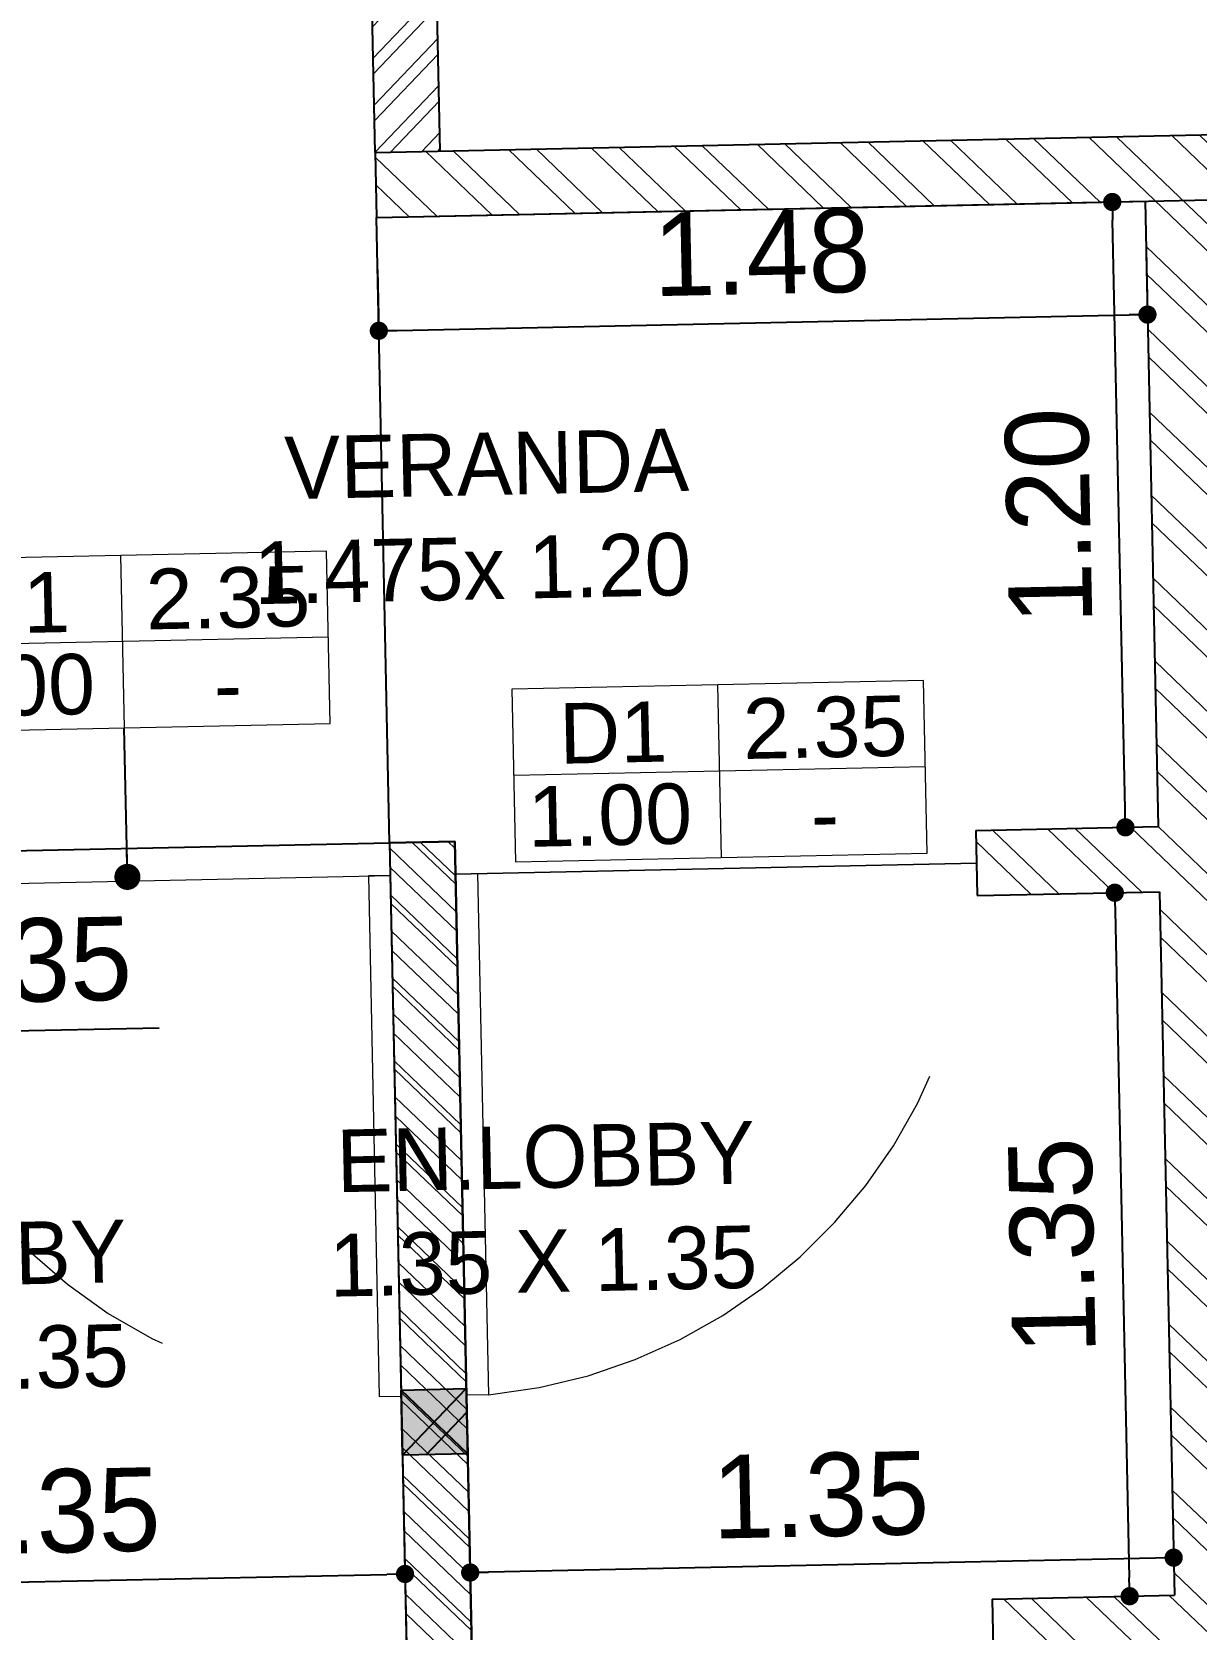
# Model space of a CAD drawing. Header units: metres. Extents: x 494 to 1845, y -666 to 1061.
# Drawn here: x 1413.4564 to 1413.6604, y 208.3863 to 208.6661 of the extents above; entities that cross this region are included whole.
import ezdxf

# ---------------------------------------------------------------- set-up
doc = ezdxf.new("R2010")
doc.units = ezdxf.units.M
doc.header["$MEASUREMENT"] = 0
for name, pattern in [('1', [0]), ('ACAD_ISO02W100', [15, 12, -3]), ('DASHED2', [0.375, 0.25, -0.125])]:
    doc.linetypes.add(name, pattern=pattern)
doc.layers.get('Defpoints').update_dxf_attribs({"color": 12})
for name, color, linetype in [('A-AREA', 1, 'Continuous'), ('COLUMN', 1, 'Continuous'), ('VDA-TEXT', 250, '1')]:
    doc.layers.add(name, color=color, linetype=linetype)
for name, color, linetype, lineweight in [('A-Wall Hatch', 8, 'Continuous', 9), ('DIMENSION', 8, 'Continuous', 5), ('VDA-DOOR', 23, 'Continuous', 5), ('VDA-DW TAGS', 4, 'Continuous', 9), ('VDA-HATCH', 8, 'Continuous', 9), ('VDA-WALL', 250, 'Continuous', 25)]:
    doc.layers.add(name, color=color, linetype=linetype, lineweight=lineweight)
doc.styles.add('arial', font='arial.ttf', dxfattribs={"height": 0.3})
doc.styles.add('RS', font='GOTHIC.TTF')
doc.dimstyles.new('SMALL-1', dxfattribs={"dimtxt": 0.16, "dimasz": 0.035, "dimexe": 0, "dimexo": 0.1, "dimgap": 0.05, "dimtad": 1, "dimzin": 0, "dimdsep": 46, "dimtxsty": 'RS', "dimblk": 'DOT', "dimcen": 2.5, "dimclrd": 256, "dimclre": 256, "dimclrt": 5, "dimadec": 0, "dimazin": 0, "dimtfac": 1, "dimtdec": 3, "dimtofl": 0, "dimtmove": 0, "dimatfit": 3, "dimfxl": 0, "dimtolj": 1, "dimtzin": 0, "dimarcsym": 0})
pattern_1 = [(45, (1152.758408798573, 282.9493043231583), (-0.1104854345604985, 0.1104854345604985), [])]

# ---------------------------------------------------------------- blocks, each defined once
blk = doc.blocks.new('6555kkm')
at = {"lineweight": 30}
h = blk.add_hatch(color=5, dxfattribs=at)
h.dxf.hatch_style = 1
h.paths.add_polyline_path([(1152.883408798573, 282.9493043231583), (1152.758408798573, 282.9493043231583), (1152.758408798573, 283.0743043231584), (1152.883408798573, 283.0743043231584)])
h = blk.add_hatch()
h.set_pattern_fill('ANSI31', color=5, scale=1.250000000001137)
h.set_pattern_definition(pattern_1)
h.paths.add_polyline_path([(1152.758408798573, 283.0743043231584), (1152.883408798573, 283.0743043231584), (1152.883408798573, 282.9493043231583), (1152.758408798573, 282.9493043231583)])
h = blk.add_hatch()
h.set_pattern_fill('ANSI31', color=5, scale=1.250000000001137)
h.set_pattern_definition(pattern_1)
h.paths.add_polyline_path([(1152.758408798573, 283.0743043231584), (1152.883408798573, 283.0743043231584), (1152.883408798573, 282.9493043231583), (1152.758408798573, 282.9493043231583)])
at = {"layer": 'COLUMN', "color": 5, "lineweight": 25}
for p, q in [((1152.758408798573, 282.9493043231583), (1152.883408798573, 283.0743043231584)), ((1152.883408798573, 282.9493043231583), (1152.758408798573, 283.0743043231584))]:
    blk.add_line(p, q, dxfattribs=at)
blk.add_lwpolyline([(1152.758408798573, 283.0743043231584), (1152.883408798573, 283.0743043231584), (1152.883408798573, 282.9493043231583), (1152.758408798573, 282.9493043231583)], close=True, dxfattribs=at)
blk = doc.blocks.new('zw$417C')
at = {"layer": 'COLUMN', "color": 8, "lineweight": 30}
blk.add_blockref('6555kkm', (-1102.821029583515, -275.5117372282392, 1.122092884524188e-05), dxfattribs=at)
blk = doc.blocks.new('1M D')
at = {"layer": 'VDA-DOOR'}
for p, q in [((1531.923900657642, 323.9831530253452, -0.0001361976948175383), (1531.885928815248, 323.9831530253452, -0.0001361976948175383)), ((1531.885928815248, 323.9831530253452, -0.0001361976948175383), (1531.885928815248, 323.0838199157317, -0.0001361976948175383)), ((1531.923900657642, 323.0838199157317, -0.0001361976948175383), (1531.923900657642, 323.9831530253452, -0.0001361976948175383)), ((1531.885928815248, 323.0838199157317, -0.0001361976948175383), (1531.923900657642, 323.0838199157317, -0.0001361976948175383))]:
    blk.add_line(p, q, dxfattribs=at)
at = {"layer": 'VDA-DOOR', "linetype": 'ACAD_ISO02W100', "ltscale": 0.01}
blk.add_arc((1531.885928815248, 323.0831527781722, -0.0001361976948175383), 0.9000002472622035, 0.04247130742758704, 90, dxfattribs=at)
blk = doc.blocks.new('_Dot')
at = {"color": 0, "linetype": 'ByBlock', "lineweight": -2}
blk.add_line((-0.5, 0), (-1, 0), dxfattribs=at)
at = {"color": 0, "linetype": 'ByBlock', "const_width": 0.5}
blk.add_lwpolyline([(-0.25, 0, 1), (0.25, 0, 1)], format="xyb", close=True, dxfattribs=at)
blk = doc.blocks.new('*D432')
at = {"layer": 'Defpoints', "color": 0, "transparency": 16777216}
for p in [(8.240036736101274, -1.808833693435588), (6.890036736101365, -1.880828684596736), (8.240036736101274, -1.880828684596736)]:
    blk.add_point(p, dxfattribs=at)
at = {"layer": 'DIMENSION', "lineweight": -2, "transparency": 16777216}
for p, q in [((6.890036736101365, -1.808833693435588), (6.890036736101365, -1.808833693435588)), ((6.925036736101365, -1.808833693435588), (8.205036736101274, -1.808833693435588)), ((8.240036736101274, -1.808833693435588), (8.240036736101274, -1.808833693435588))]:
    blk.add_line(p, q, dxfattribs=at)
at = {"layer": 'DIMENSION', "lineweight": -2, "transparency": 16777216, "xscale": 0.035, "yscale": 0.035, "zscale": 0.035, "rotation": 180}
blk.add_blockref('_Dot', (6.890036736101365, -1.808833693435588), dxfattribs=at)
at = {"layer": 'DIMENSION', "lineweight": -2, "transparency": 16777216, "xscale": 0.035, "yscale": 0.035, "zscale": 0.035}
blk.add_blockref('_Dot', (8.240036736101274, -1.808833693435588), dxfattribs=at)
at = {"layer": 'DIMENSION', "color": 5, "transparency": 16777216, "insert": (7.56503673610132, -1.674809220288069), "char_height": 0.16, "attachment_point": 5, "style": 'RS'}
blk.add_mtext('\\A1;1.35', dxfattribs=at)
blk = doc.blocks.new('*D433')
at = {"layer": 'Defpoints', "color": 0, "transparency": 16777216}
for p in [(3.415036736101229, -1.580828684596781), (8.240036736101274, -1.580828684596781), (8.240036736101274, -2.498410855820623)]:
    blk.add_point(p, dxfattribs=at)
at = {"layer": 'DIMENSION', "lineweight": -2, "transparency": 16777216}
for p, q in [((3.415036736101229, -2.198410855820623), (3.415036736101229, -2.498410855820623)), ((8.240036736101274, -2.198410855820623), (8.240036736101274, -2.498410855820623)), ((3.450036736101229, -2.498410855820623), (8.205036736101274, -2.498410855820623))]:
    blk.add_line(p, q, dxfattribs=at)
at = {"layer": 'DIMENSION', "lineweight": -2, "transparency": 16777216, "xscale": 0.035, "yscale": 0.035, "zscale": 0.035, "rotation": 180}
blk.add_blockref('_Dot', (3.415036736101229, -2.498410855820623), dxfattribs=at)
at = {"layer": 'DIMENSION', "lineweight": -2, "transparency": 16777216, "xscale": 0.035, "yscale": 0.035, "zscale": 0.035}
blk.add_blockref('_Dot', (8.240036736101274, -2.498410855820623), dxfattribs=at)
at = {"layer": 'DIMENSION', "color": 5, "transparency": 16777216, "insert": (5.827536736101138, -2.364386382673104), "char_height": 0.16, "attachment_point": 5, "style": 'RS'}
blk.add_mtext('\\A1;4.83', dxfattribs=at)
blk = doc.blocks.new('*D442')
at = {"layer": 'Defpoints', "color": 0, "transparency": 16777216}
for p in [(6.890036736101365, -0.5308286845967132), (7.240036736101274, -0.5308286845967132), (7.240036736101274, -0.7511834236742061)]:
    blk.add_point(p, dxfattribs=at)
at = {"layer": 'DIMENSION', "lineweight": -2, "transparency": 16777216}
for p, q in [((6.890036736101365, -0.6308286845967132), (6.890036736101365, -0.7511834236742061)), ((7.240036736101274, -0.6308286845967132), (7.240036736101274, -0.7511834236742061)), ((6.925036736101365, -0.7511834236742061), (7.205036736101274, -0.7511834236742061)), ((7.240036736101274, -0.7511834236742061), (7.790210087562864, -0.7511834236742061))]:
    blk.add_line(p, q, dxfattribs=at)
at = {"layer": 'DIMENSION', "lineweight": -2, "transparency": 16777216, "xscale": 0.035, "yscale": 0.035, "zscale": 0.035, "rotation": 180}
blk.add_blockref('_Dot', (6.890036736101365, -0.7511834236742061), dxfattribs=at)
at = {"layer": 'DIMENSION', "lineweight": -2, "transparency": 16777216, "xscale": 0.035, "yscale": 0.035, "zscale": 0.035}
blk.add_blockref('_Dot', (7.240036736101274, -0.7511834236742061), dxfattribs=at)
at = {"layer": 'DIMENSION', "color": 5, "transparency": 16777216, "insert": (7.532623411832069, -0.6171589505266875), "char_height": 0.16, "attachment_point": 5, "style": 'RS'}
blk.add_mtext('\\A1;0.35', dxfattribs=at)
blk = doc.blocks.new('D1 F')
at = {"layer": 'VDA-DW TAGS'}
for p, q in [((1532.299482118867, 322.9946180821721), (1532.299482118867, 323.3254926719023)), ((1532.694222322619, 323.1600553770372), (1531.904482118867, 323.1600553770372))]:
    blk.add_line(p, q, dxfattribs=at)
blk.add_lwpolyline([(1532.694222322619, 323.3254926719023), (1531.904482118867, 323.3254926719023), (1531.904482118867, 322.9946180821721), (1532.694222322619, 322.9946180821721)], close=True, dxfattribs=at)
at = {"layer": 'VDA-DW TAGS', "char_height": 0.1159809851405905, "attachment_point": 8, "style": 'arial'}
for s, insert, width in [('D1', (1532.096775627292, 323.1807167964294), 0.2822932409837917), ('2.35', (1532.503598511653, 323.1807167964294), 0.2822932409837917), ('1.00', (1532.087259317061, 323.0209378110397), 0.275840167237977), ('-', (1532.499696360571, 323.0152795015642), 0.3661736348513708)]:
    blk.add_mtext(s, dxfattribs=dict(at, insert=insert, width=width))
blk = doc.blocks.new('zw$F1DC')
at = {"layer": 'VDA-DOOR'}
for p, q in [((2.601322194095701e-05, 0), (2.601322339979006e-05, 0.9000000000000001)), ((2.601322192941069e-05, 0.0379718426371404), (0.9000260132219293, 0.0379718426371404)), ((0.9000260132219293, 0.03797184263741812), (0.9000260132219293, 2.777222896099829e-13)), ((2.601322194095701e-05, 0), (0.9000260132219409, 2.777222896099829e-13))]:
    blk.add_line(p, q, dxfattribs=at).dxf.unprotected_set("ltscale", 0)
at = {"layer": 'VDA-DOOR', "linetype": 'DASHED2', "ltscale": 0.3}
blk.add_arc((-0.02829771850029106, -0.03040769462445214), 0.9308387142759031, 4.212750427302682, 88.25632433435375, dxfattribs=at)
blk = doc.blocks.new('zw$AB1F')
at = {"layer": 'VDA-DOOR', "xscale": 1.111111111003124, "yscale": 1.111111111003124, "zscale": 1.111111111003124, "rotation": 90.00000000080222}
blk.add_blockref('zw$F1DC', (0.9999999967510598, -1.13686837721616e-13), dxfattribs=at)
blk = doc.blocks.new('*D1116')
at = {"layer": 'Defpoints', "color": 0, "transparency": 16777216}
for p in [(-5.433006156983083, 5.250000000000057), (-5.369999999999891, 5.250000000000057), (-5.369999999999891, 4.050000000000068)]:
    blk.add_point(p, dxfattribs=at)
at = {"layer": 'DIMENSION', "lineweight": -2, "transparency": 16777216}
for p, q in [((-5.433006156983083, 5.250000000000057), (-5.433006156983083, 5.250000000000057)), ((-5.433006156983083, 4.085000000000068), (-5.433006156983083, 5.215000000000057)), ((-5.433006156983083, 4.050000000000068), (-5.433006156983083, 4.050000000000068))]:
    blk.add_line(p, q, dxfattribs=at)
at = {"layer": 'DIMENSION', "lineweight": -2, "transparency": 16777216, "xscale": 0.035, "yscale": 0.035, "zscale": 0.035}
for p, rotation in [((-5.433006156983083, 5.250000000000057), 90), ((-5.433006156983083, 4.050000000000068), 270)]:
    blk.add_blockref('_Dot', p, dxfattribs=dict(at, rotation=rotation))
at = {"layer": 'DIMENSION', "color": 5, "transparency": 16777216, "insert": (-5.567030630130602, 4.650000000000063), "char_height": 0.16, "attachment_point": 5, "rotation": 90, "style": 'RS'}
blk.add_mtext('\\A1;1.20', dxfattribs=at)
blk = doc.blocks.new('*D1117')
at = {"layer": 'Defpoints', "color": 0, "transparency": 16777216}
for p in [(-6.8449999999998, 5.250000000000057), (-5.369999999999891, 5.250000000000057), (-5.369999999999891, 5.032654607238555)]:
    blk.add_point(p, dxfattribs=at)
at = {"layer": 'DIMENSION', "lineweight": -2, "transparency": 16777216}
for p, q in [((-6.8449999999998, 5.150000000000057), (-6.8449999999998, 5.032654607238555)), ((-5.369999999999891, 5.150000000000057), (-5.369999999999891, 5.032654607238555)), ((-6.8099999999998, 5.032654607238555), (-5.404999999999891, 5.032654607238555))]:
    blk.add_line(p, q, dxfattribs=at)
at = {"layer": 'DIMENSION', "lineweight": -2, "transparency": 16777216, "xscale": 0.035, "yscale": 0.035, "zscale": 0.035, "rotation": 180}
blk.add_blockref('_Dot', (-6.8449999999998, 5.032654607238555), dxfattribs=at)
at = {"layer": 'DIMENSION', "lineweight": -2, "transparency": 16777216, "xscale": 0.035, "yscale": 0.035, "zscale": 0.035}
blk.add_blockref('_Dot', (-5.369999999999891, 5.032654607238555), dxfattribs=at)
at = {"layer": 'DIMENSION', "color": 5, "transparency": 16777216, "insert": (-6.107499999999845, 5.166679080386074), "char_height": 0.16, "attachment_point": 5, "style": 'RS'}
blk.add_mtext('\\A1;1.48', dxfattribs=at)
blk = doc.blocks.new('*D1118')
at = {"layer": 'Defpoints', "color": 0, "transparency": 16777216}
for p in [(-5.369999999999891, 3.925000000000068), (-5.456038015565127, 2.575000000000045), (-5.369999999999891, 2.575000000000045)]:
    blk.add_point(p, dxfattribs=at)
at = {"layer": 'DIMENSION', "lineweight": -2, "transparency": 16777216}
for p, q in [((-5.456038015565127, 3.925000000000068), (-5.456038015565127, 3.925000000000068)), ((-5.456038015565127, 3.890000000000068), (-5.456038015565127, 2.610000000000046)), ((-5.456038015565127, 2.575000000000045), (-5.456038015565127, 2.575000000000045))]:
    blk.add_line(p, q, dxfattribs=at)
at = {"layer": 'DIMENSION', "lineweight": -2, "transparency": 16777216, "xscale": 0.035, "yscale": 0.035, "zscale": 0.035}
for p, rotation in [((-5.456038015565127, 3.925000000000068), 90), ((-5.456038015565127, 2.575000000000045), 270)]:
    blk.add_blockref('_Dot', p, dxfattribs=dict(at, rotation=rotation))
at = {"layer": 'DIMENSION', "color": 5, "transparency": 16777216, "insert": (-5.590062488712646, 3.250000000000057), "char_height": 0.16, "attachment_point": 5, "rotation": 90, "style": 'RS'}
blk.add_mtext('\\A1;1.35', dxfattribs=at)
blk = doc.blocks.new('*D1119')
at = {"layer": 'Defpoints', "color": 0, "transparency": 16777216}
for p in [(-6.7199999999998, 2.647177441153644), (-6.7199999999998, 2.575000000000045), (-5.369999999999891, 2.575000000000045)]:
    blk.add_point(p, dxfattribs=at)
at = {"layer": 'DIMENSION', "lineweight": -2, "transparency": 16777216}
for p, q in [((-6.7199999999998, 2.647177441153644), (-6.7199999999998, 2.647177441153644)), ((-5.404999999999891, 2.647177441153644), (-6.6849999999998, 2.647177441153644)), ((-5.369999999999891, 2.647177441153644), (-5.369999999999891, 2.647177441153644))]:
    blk.add_line(p, q, dxfattribs=at)
at = {"layer": 'DIMENSION', "lineweight": -2, "transparency": 16777216, "xscale": 0.035, "yscale": 0.035, "zscale": 0.035, "rotation": 180}
blk.add_blockref('_Dot', (-6.7199999999998, 2.647177441153644), dxfattribs=at)
at = {"layer": 'DIMENSION', "lineweight": -2, "transparency": 16777216, "xscale": 0.035, "yscale": 0.035, "zscale": 0.035}
blk.add_blockref('_Dot', (-5.369999999999891, 2.647177441153644), dxfattribs=at)
at = {"layer": 'DIMENSION', "color": 5, "transparency": 16777216, "insert": (-6.044999999999845, 2.781201914301163), "char_height": 0.16, "attachment_point": 5, "style": 'RS'}
blk.add_mtext('\\A1;1.35', dxfattribs=at)
blk = doc.blocks.new('AFDADSFADSF')
at = {"layer": 'A-Wall Hatch', "ltscale": 0.1}
h = blk.add_hatch(dxfattribs=at)
h.set_pattern_fill('ANSI32', color=256, scale=0.3, angle=270)
h.set_pattern_definition([(315, (5.06503673610132, -8.955828684596781), (0.07954951288348662, 0.07954951288348659), []), (315, (5.06503673610132, -9.008861693096776), (0.07954951288348662, 0.07954951288348659), [])])
h.paths.add_polyline_path([(3.290036736101229, 0.6441713154032414), (3.415036736101229, 0.6441713154032414), (3.415036736101229, 1.544171315403275), (6.765036736101365, 1.544171315403275), (6.765036736101365, -1.880828684596736), (5.515036736101365, -1.880828684596736), (5.515036736101365, -2.005828684596736), (7.240036736101274, -2.005828684596736), (7.240036736101274, -1.880828684596736), (6.890036736101365, -1.880828684596736), (6.890036736101365, -0.5308286845967132), (7.240036736101274, -0.5308286845967132), (7.240036736101274, -0.4058286845967132), (6.890036736101365, -0.4058286845967132), (6.890036736101365, 1.669171315403275), (3.290036736101229, 1.669171315403275)])
h.paths.add_polyline_path([(-1.30996326389868, -6.805828684596747), (-1.18496326389868, -6.805828684596747), (-1.184963263898683, 0.9441713154031959), (0.1650367361012286, 0.9441713154031959), (0.1650367361012286, -0.005828684596792755), (0.2900367361012286, -0.005828684596792755), (0.2900367361012286, 1.069171315403196), (-1.30996326389868, 1.069171315403196)])
h.paths.add_polyline_path([(-0.4349632638986805, -1.580828684596781), (1.81503673610132, -1.580828684596781), (1.81503673610132, -4.455828684596781), (1.94003673610132, -4.455828684596781), (1.94003673610132, -1.580828684596781), (2.31503673610132, -1.580828684596781), (2.31503673610132, -1.455828684596781), (0.2900367361012286, -1.455828684596781), (0.2900367361012286, -0.6058286845968155), (0.1650367361012286, -0.6058286845968155), (0.1650367361012286, -1.455828684596781), (-0.4349632638986805, -1.455828684596781)])
h.paths.add_polyline_path([(2.84003673610141, -5.480828684596759), (4.94003673610132, -5.480828684596759), (4.94003673610132, -8.955828684596781), (5.06503673610132, -8.955828684596781), (5.06503673610132, -5.355828684596759), (2.84003673610141, -5.355828684596759)])
h.paths.add_polyline_path([(7.365036736101274, -5.480828684596759), (7.365036736101274, -7.40582868459677), (7.490036736101274, -7.40582868459677), (7.490036736101274, -5.480828684596759), (8.365036736101274, -5.480828684596759), (8.365036736101274, -0.4058286845967132), (8.240036736101274, -0.4058286845967132), (8.240036736101274, -5.355828684596759), (7.365036736101274, -5.355828684596759)])
h.paths.add_polyline_path([(2.915036736101229, -1.580689237993226), (2.915036736101229, -1.455828684596781), (3.290036736101229, -1.455828684596781), (3.290036736101229, -0.5558286845968041), (3.415036736101229, -0.5558286845968041), (3.415036736101229, -1.455828684596781), (4.31503673610132, -1.455828684596781), (4.31503673610132, -2.005828684596793), (4.19003673610132, -2.005828684596793), (4.19003673610132, -1.580828684596781), (3.415036736101229, -1.580828684596781), (3.415036736101229, -4.455828684596781), (3.290036736101229, -4.455828684596781), (3.290036736101229, -3.65582868459677), (2.69003673610132, -3.65582868459677), (2.69003673610132, -3.53082868459677), (3.290036736101229, -3.53082868459677), (3.290036736101229, -1.580828684596781), (2.920939464753019, -1.580828684596781), (2.920939464753019, -1.580689237993226)])
h.paths.add_polyline_path([(1.215036736101319, -5.480828684596759), (1.81503673610132, -5.480828684596759), (1.81503673610132, -8.955828684596781), (1.94003673610132, -8.955828684596781), (1.94003673610132, -5.355828684596759), (1.215036736101319, -5.355828684596759)])
h.paths.add_polyline_path([(-1.18496326389868, -5.480828684596759), (-1.18496326389868, -5.355828684596759), (-0.5849632638986805, -5.355828684596759), (-0.5849632638986805, -5.480828684596759)])
h.paths.add_polyline_path([(6.865036736101274, -5.480828684596759), (6.865036736101274, -5.355828684596759), (7.365036736101274, -5.355828684596759), (7.365036736101274, -5.480828684596759)])
at = {"layer": 'A-AREA'}
blk.add_lwpolyline([(-1.18496326389868, 0.9441713154031959), (0.1650367361012286, 0.9441713154031959), (0.1650362508371472, -1.580842047889746), (3.415036736101229, -1.580842047889746), (3.415036736101229, 1.544171315403275), (6.765036736101365, 1.544171315403275), (6.765036736101365, -0.5308286845967132), (7.240036736101274, -0.5308286845967132), (7.240036736101274, -0.4058286845967132), (8.240036736101274, -0.4058286845967132), (8.240036736101274, -5.355828684596759), (7.365036736101274, -5.355828684596759), (7.365036736101274, -7.28082868459677), (4.94003673610132, -7.28082868459677), (4.940036743503015, -8.830957452219366), (1.94003673610132, -8.830828684596781), (1.94003673610132, -6.680828684596747), (-1.18496326389868, -6.680828684596747), (-1.18496326389868, 0.9441713154031959)], dxfattribs=at)
at = {"layer": 'VDA-DOOR'}
blk.add_line((7.240036736101274, -0.4683286845967132), (8.240036736101274, -0.4683286845967132), dxfattribs=at)
at = {"layer": 'VDA-WALL'}
for p, q in [((8.240036736101274, -0.4058286845967132), (8.240036736101274, -5.355828684596759)), ((8.365036736101274, -0.4058286845967132), (8.240036736101274, -0.4058286845967132)), ((8.365036736101274, -0.4058286845967132), (8.365036736101274, -5.480828684596759))]:
    blk.add_line(p, q, dxfattribs=at)
at = {"layer": 'VDA-HATCH'}
blk.add_blockref('D1 F', (-1524.563676654773, -323.1691177243267), dxfattribs=at)
at = {"layer": 'VDA-HATCH', "xscale": 1.111111111111841, "yscale": 1.111111111111841, "zscale": 1.111111111111841, "rotation": 180}
blk.add_blockref('1M D', (1710.335513198607, 358.5136934442299, 0.0001513307720195864), dxfattribs=at)
at = {"layer": 'VDA-TEXT', "insert": (7.718381113056239, -1.117744848952043), "char_height": 0.12, "width": 1.314504061156185e-11, "attachment_point": 3, "style": 'arial'}
blk.add_mtext('\\pi0.42016;{\\fCentury Gothic|b0|i0|c0|p34;EN.LOBBY }\\P\\pi0.38186;{\\fCentury Gothic|b0|i0|c0|p34;1.35 X 1.35}', dxfattribs=at)
at = {"layer": 'DIMENSION'}
for base, p1, p2, picture, middle in [((7.240036736101274, -0.7511834236742061), (6.890036736101365, -0.5308286845967132), (7.240036736101274, -0.5308286845967132), '*D442', (7.532623411832069, -0.6171589505266875)), ((8.240036736101274, -1.808833693435588), (6.890036736101365, -1.880828684596736), (8.240036736101274, -1.880828684596736), '*D432', (7.56503673610132, -1.674809220288069))]:
    dim = blk.add_linear_dim(base=base, p1=p1, p2=p2, dimstyle='SMALL-1', dxfattribs=at)
    dim.commit()
    dim.dimension.update_dxf_attribs({"geometry": picture, "text_midpoint": middle})
dim = blk.add_linear_dim(base=(8.240036736101274, -2.498410855820623), p1=(3.415036736101229, -1.580828684596781), p2=(8.240036736101274, -1.580828684596781), dimstyle='SMALL-1', dxfattribs=at)
dim.commit()
dim.dimension.update_dxf_attribs({"geometry": '*D433', "text_midpoint": (5.827536736101138, -2.498410855820623), "dimtype": 160})
blk.add_leader([(7.735675565969814, -0.4605093330093837), (7.735675565969814, -0.1744996421545579)], dimstyle='SMALL-1', override={"dimasz": 0.05, "dimclrd": 4, "dimldrblk": 'Dot'}, dxfattribs=at)
blk = doc.blocks.new('SDFDSFD')
at = {"layer": 'A-Wall Hatch', "ltscale": 0.1}
h = blk.add_hatch(dxfattribs=at)
h.set_pattern_fill('ANSI32', color=256, scale=0.3, angle=270)
h.set_pattern_definition([(315, (-5.76940198055172, -2.326928868841492), (0.07954951288348662, 0.07954951288348659), []), (315, (-5.76940198055172, -2.379961877341486), (0.07954951288348662, 0.07954951288348659), [])])
h.paths.add_polyline_path([(-3.575000000000045, 2.575000000000045), (-5.244999999999891, 2.575000000000045), (-5.244999999999891, 5.250000000000057), (-1.349999999999909, 5.250000000000057), (-1.349999999999909, 5.375000000000057), (-6.8449999999998, 5.375000000000057), (-6.8449999999998, 5.250000000000057), (-5.369999999999891, 5.250000000000057), (-5.369999999999891, 4.050000000000068), (-5.7199999999998, 4.050000000000068), (-5.7199999999998, 3.925000000000068), (-5.369999999999891, 3.925000000000068), (-5.369999999999891, 2.575000000000045), (-5.7199999999998, 2.575000000000045), (-5.7199999999998, 2.450000000000045), (-3.575000000000045, 2.450000000000045)])
h.paths.add_polyline_path([(-7.7199999999998, -2.949999999999989), (-7.7199999999998, -0.8999999999999773), (-6.8449999999998, -0.8999999999999773), (-6.8449999999998, 4.050000000000068), (-6.7199999999998, 4.050000000000068), (-6.7199999999998, -0.8999999999999773), (-6.449999999999863, -0.8999999999999773), (-6.449999999999863, -1.024999999999977), (-7.5949999999998, -1.024999999999977), (-7.5949999999998, -2.949999999999989)])
h.paths.add_polyline_path([(-2.375, -0.8999999999999773), (-4.649999999999864, -0.8999999999999773), (-4.649999999999864, -4.5), (-4.524999999999864, -4.5), (-4.524999999999864, -1.024999999999977), (-2.375, -1.024999999999977)])
h.paths.add_polyline_path([(-0.974999999999909, 2.999860553396445), (-0.9809027286516994, 2.999860553396445), (-1.349999999999909, 3), (-1.349999999999909, 4.050000000000068), (-1.474999999999909, 4.050000000000068), (-1.474999999999909, 3), (-2.375, 3), (-2.375, 2.450000000000045), (-2.25, 2.450000000000045), (-2.25, 2.875), (-1.474999999999909, 2.875), (-1.474999999999909, 0), (-1.349999999999909, 0), (-1.349999999999909, 0.8000000000000114), (-0.625, 0.8000000000000114), (-0.625, 0.9250000000000114), (-1.349999999999909, 0.9250000000000114), (-1.349999999999909, 2.875), (-0.974999999999909, 2.875)])
h.paths.add_polyline_path([(2.674999999999955, 3), (1.024999999999864, 3), (1.024999999999864, 4.350000000000023), (1.974999999999909, 4.350000000000023), (1.974999999999909, 4.474860553396468), (0.8999999999998636, 4.475000000000023), (0.8999999999998636, 3), (-0.375, 3), (-0.375, 2.875), (2.674999999999955, 2.875)])
h.paths.add_polyline_path([(-0.625, -1.925000000000011), (-1.349999999999909, -1.925000000000011), (-1.349999999999909, -1.024999999999977), (-0.900000000000091, -1.024999999999977), (-0.900000000000091, -0.8999999999999773), (-1.474999999999909, -0.8999999999999773), (-1.474999999999909, -4.5), (-0.974999999999909, -4.5), (-0.974999999999909, -4.375139446603555), (-0.9809027286516994, -4.375139446603555), (-1.349999999999909, -4.375), (-1.349999999999909, -2.050000003470643), (-0.625, -2.050000000000011)])
h.paths.add_polyline_path([(3.549999999999955, 4.475000000000023), (2.574999999999818, 4.475000000000023), (2.574999999999818, 4.350000000000023), (3.424999999999955, 4.350000000000023), (3.424999999999955, 3), (3.549999999999955, 3)])
h.paths.add_polyline_path([(0.125, -1.925000000000011), (0, -1.925000000000011), (0, -4.375), (-0.375, -4.375), (-0.375, -4.5), (0.125, -4.5)])
h.paths.add_polyline_path([(0.125, 2.875), (0, 2.875), (0, 0), (0.125, 0)])
h.paths.add_polyline_path([(4.875, 3), (3.549999999999955, 3), (3.549999999999955, 2.875), (4.875, 2.875)])
h.paths.add_polyline_path([(3.549999999999955, 3), (3.424999999999955, 3), (3.424999999999955, 2.875), (3.549999999999955, 2.875)])
h.paths.add_polyline_path([(3.549999999999955, 0.112500000000017), (3.424999999999955, 0.1125000000000171), (3.424999999999955, -0.8999999999999773), (0, -0.8999999999999773), (0, -1.024999999999977), (3.424999999999955, -1.024999999999977), (3.424999999999955, -4.5), (3.549999999999955, -4.5), (3.549999999999955, -1.024999999999977), (4.875, -1.024999999999977), (4.875, -0.8999999999999773), (3.549999999999955, -0.8999999999999773)])
h.paths.add_polyline_path([(3.424999999999955, 1.912500000000017), (3.549999999999955, 1.912500000000017), (3.549999999999955, 2.875), (3.424999999999955, 2.875)])
at = {"layer": 'A-AREA'}
blk.add_lwpolyline([(-6.719999996423402, -0.8999999999999735), (-6.719999854798061, 4.050000000000068), (-6.8449999999998, 4.050000000000068), (-6.8449999999998, 5.249999980287555), (-5.720000043197842, 5.249999980287555), (-5.244999999999891, 5.250000000000057), (-1.474999999999909, 5.250000000000057)], dxfattribs=at)
at = {"layer": 'VDA-DOOR'}
blk.add_line((-5.7199999999998, 3.987500000000068), (-6.7199999999998, 3.987500000000068), dxfattribs=at)
at = {"layer": 'VDA-WALL'}
for p, q in [((-6.8449999999998, 5.375000000000057), (-6.8449999999998, 5.250000000000057)), ((-6.8449999999998, 5.375000000000057), (-1.349999999999909, 5.375000000000057)), ((-6.8449999999998, 5.250000000000057), (-5.369999999999891, 5.250000000000057)), ((-5.369999999999891, 5.250000000000057), (-5.369999999999891, 4.050000000000068)), ((-6.8449999999998, 4.050000000000068), (-6.8449999999998, -0.8999999999999773)), ((-6.8449999999998, 4.050000000000068), (-6.7199999999998, 4.050000000000068)), ((-6.7199999999998, 4.050000000000068), (-6.7199999999998, -0.8999999999999773)), ((-5.7199999999998, 4.050000000000068), (-5.369999999999891, 4.050000000000068)), ((-5.7199999999998, 4.050000000000068), (-5.7199999999998, 3.925000000000068)), ((-5.7199999999998, 3.925000000000068), (-5.369999999999891, 3.925000000000068)), ((-5.369999999999891, 3.925000000000068), (-5.369999999999891, 2.575000000000045)), ((-5.7199999999998, 2.575000000000045), (-5.369999999999891, 2.575000000000045)), ((-5.7199999999998, 2.575000000000045), (-5.7199999999998, 2.450000000000045))]:
    blk.add_line(p, q, dxfattribs=at)
at = {"layer": 'VDA-DOOR', "extrusion": (0.000304609534593461, 0.0001294728292490783, 0.9999999452249075), "rotation": 179.9999977404057}
blk.add_blockref('zw$AB1F', (-5.719999780978499, 3.987473520805046, -0.0012260970985791), dxfattribs=at)
at = {"layer": 'VDA-HATCH'}
blk.add_blockref('D1 F', (-1538.508584292636, -318.985920863777), dxfattribs=at)
at = {"layer": 'VDA-TEXT', "extrusion": (4.368272014304201e-06, 5.8104550666431e-06, 0.9999999999735785), "char_height": 0.12, "width": 1.314504061156185e-11, "attachment_point": 3, "style": 'arial'}
for s, insert, text_direction in [('\\pi0.43554;{\\fCentury Gothic|b0|i0|c0|p34;VERANDA}\\P\\pi0.39524;{\\fCentury Gothic|b0|i0|c0|p34;1.475x 1.20}', (-6.25559442654253, 4.833204635362733), (0.9999999999904592, -3.395290856795458e-13, -4.368272014375968e-06)), ('\\pi0.42016;{\\fCentury Gothic|b0|i0|c0|p34;EN.LOBBY }\\P\\pi0.38186;{\\fCentury Gothic|b0|i0|c0|p34;1.35 X 1.35}', (-6.157022350109173, 3.501890172508297), (0.9999999999904591, -3.395399344684386e-13, -4.368272014375967e-06))]:
    blk.add_mtext(s, dxfattribs=dict(at, insert=insert, text_direction=text_direction))
at = {"layer": 'DIMENSION'}
for base, p1, p2, picture, middle in [((-5.369999999999891, 5.032654607238555), (-6.8449999999998, 5.250000000000057), (-5.369999999999891, 5.250000000000057), '*D1117', (-6.107499999999845, 5.166679080386074)), ((-6.7199999999998, 2.647177441153644), (-5.369999999999891, 2.575000000000045), (-6.7199999999998, 2.575000000000045), '*D1119', (-6.044999999999845, 2.781201914301163))]:
    dim = blk.add_linear_dim(base=base, p1=p1, p2=p2, dimstyle='SMALL-1', dxfattribs=at)
    dim.commit()
    dim.dimension.update_dxf_attribs({"geometry": picture, "text_midpoint": middle})
for base, p1, p2, picture, middle in [((-5.433006156983083, 5.250000000000057), (-5.369999999999891, 4.050000000000068), (-5.369999999999891, 5.250000000000057), '*D1116', (-5.567030630130602, 4.650000000000063)), ((-5.456038015565127, 2.575000000000045), (-5.369999999999891, 3.925000000000068), (-5.369999999999891, 2.575000000000045), '*D1118', (-5.590062488712646, 3.250000000000057))]:
    dim = blk.add_linear_dim(base=base, p1=p1, p2=p2, angle=90, dimstyle='SMALL-1', dxfattribs=at)
    dim.commit()
    dim.dimension.update_dxf_attribs({"geometry": picture, "text_midpoint": middle})

msp = doc.modelspace()

# ---------------------------------------------------------------- hatches: boundary and pattern name
at = {"layer": 'VDA-HATCH'}
h = msp.add_hatch(dxfattribs=at)
h.set_pattern_fill('ANSI32', color=256, scale=0.01552537911735359, angle=1.20885481011059)
h.set_pattern_definition([(46.2088548101106, (1281.752939813819, 180.392227686536), (-0.004202723157356506, 0.004029019977468296), []), (46.2088548101106, (1281.755683728193, 180.3922855875959), (-0.004202723157356506, 0.004029019977468296), [])])
h.paths.add_polyline_path([(1413.753403693847, 208.999567821583), (1413.753055904274, 209.0110578603235), (1412.038108463673, 208.7553831264095), (1409.233605525215, 208.6962035492), (1409.233846361875, 208.6847903700006), (1412.039074425543, 208.7439852485325)])
h.paths.add_polyline_path([(1410.372375533484, 207.7588158532666), (1410.372134696824, 207.770229032466), (1410.452026951219, 207.7719148890836), (1410.445428026745, 208.084635999143), (1410.451134616324, 208.0847564174722), (1410.456841205944, 208.0848768358024), (1410.463440130418, 207.7721557257431), (1410.518223390575, 207.7733117417091), (1410.518464227234, 207.7618985625098)])
h.paths.add_polyline_path([(1410.913360227529, 207.7702315109131), (1410.913119390869, 207.7816446901125), (1410.967902651026, 207.7828007060987), (1410.961303726552, 208.0955218161583), (1410.972716905751, 208.0957626528178), (1410.979315830225, 207.7830415427582), (1411.034099090381, 207.7841975587244), (1411.03433992704, 207.7727843795254)])
h.paths.add_polyline_path([(1410.655422377626, 207.7647886024253), (1410.655181540966, 207.7762017816248), (1410.709964801122, 207.7773577975909), (1410.703365876648, 208.0900789076505), (1410.714779055847, 208.0903197443103), (1410.721377980321, 207.7775986342509), (1410.776161240478, 207.7787546501968), (1410.776402077138, 207.7673414709978)])
h.paths.add_polyline_path([(1411.171298077432, 207.775674419441), (1411.171057240772, 207.78708759864), (1411.225840500928, 207.7882436146061), (1411.219241576455, 208.1009647246661), (1411.230654755654, 208.1012055613256), (1411.237494516788, 207.7770712720667)])
h.paths.add_polyline_path([(1414.223045869985, 208.6907403373324), (1414.222876905228, 208.6987295551563), (1414.289073344583, 208.7001264077819), (1414.289314181243, 208.6887132285825), (1414.234531300197, 208.6875572194844), (1414.236843602317, 208.5779901610151), (1414.225430164971, 208.5777492919346)])
h.paths.add_polyline_path([(1413.959283627147, 209.0418035362105), (1414.046213726826, 209.0547636010953), (1414.062026494882, 209.0571210641695), (1414.064441451924, 209.0574811005675), (1414.142166635397, 209.0690688408866), (1414.143849955486, 209.0577779111107), (1413.960966947237, 209.0305126064346)])
h.paths.add_polyline_path([(1414.444758846704, 209.1141810688708), (1414.456172025903, 209.1144219055303), (1414.465654917248, 208.6650304449443), (1414.454241738048, 208.6647896082844)])
h.paths.add_polyline_path([(1414.304756024188, 209.0933086500679), (1414.306439344276, 209.0820177202918), (1414.445001634533, 209.1026754243435), (1414.444758836322, 209.1141811158316)])
h.paths.add_polyline_path([(1412.434559043508, 207.7566582371895), (1412.428730796345, 208.032857173821), (1412.440143975544, 208.033098010481), (1412.445972222707, 207.7568990738488)])
h.paths.add_polyline_path([(1412.413300957357, 208.1147430600642), (1412.413060120697, 208.1261562392636), (1412.655019471068, 208.131261975421), (1412.655260307728, 208.119848796222)])
h.paths.add_polyline_path([(1412.659450872698, 207.92126144881), (1412.670864051897, 207.9215022854699), (1412.675006484003, 207.7251936336139), (1412.663593304804, 207.7249527969541)])
h.paths.add_polyline_path([(1414.357793256438, 208.6901582485405), (1414.357552419779, 208.7015714277399), (1414.453422892705, 208.7035944507864), (1414.453663729364, 208.6921812715873)])
h.paths.add_polyline_path([(1412.566392685476, 207.8941756243241), (1412.659980754911, 207.8961504849333), (1412.65973991825, 207.9075636641324), (1412.566151848816, 207.9055888035235)])
h.paths.add_polyline_path([(1411.227815361538, 207.6946555451726), (1411.227574524878, 207.7060687243715), (1411.296624259033, 207.7075257861625), (1411.296865095693, 207.6961126069633)])
h.paths.add_polyline_path([(1411.433823246084, 207.6990026468789), (1411.433582409424, 207.7104158260782), (1411.548855519337, 207.7128482763406), (1411.549096355996, 207.7014350971411)])
h.paths.add_polyline_path([(1411.226081337588, 207.7768304354072), (1411.227574524878, 207.7060687243715), (1411.238987704077, 207.7063095610313), (1411.237494516788, 207.7770712720667)])
h.paths.add_polyline_path([(1412.364105107704, 207.8488012866654), (1412.4325841829, 207.850246306623), (1412.43234334624, 207.8616594858224), (1412.363864271044, 207.8602144658647)])
h.paths.add_polyline_path([(1413.753160904998, 209.0110735144663), (1413.753403693847, 208.999567821583), (1413.798377558445, 209.0062727972533), (1413.796694238357, 209.0175637270289)])
h.paths.add_polyline_path([(1412.569234558059, 207.759500109773), (1412.567837705433, 207.8256965491286), (1412.579250884633, 207.8259373857881), (1412.580647737258, 207.7597409464325)])
h.paths.add_polyline_path([(1412.374674227158, 207.9972634842971), (1412.429457487315, 207.9984195002637), (1412.429216650655, 208.0098326794626), (1412.374433390499, 208.0086766634965)])
h.paths.add_polyline_path([(1412.393471598391, 207.7557912252146), (1412.393230761731, 207.767204404414), (1412.434318206849, 207.7680714163883), (1412.434559043508, 207.7566582371895)])
h.paths.add_polyline_path([(1412.297600893117, 207.7537681972738), (1412.297360056457, 207.7651813764731), (1412.338447501575, 207.7660483884475), (1412.338688338234, 207.7546352092484)])
h.paths.add_polyline_path([(1413.5165344046, 208.645001498775), (1413.527947583478, 208.645242350654), (1413.52712871881, 208.6840481089146), (1413.515715539611, 208.6838072722551), (1413.516534404294, 208.6450015132834)])
h.paths.add_polyline_path([(1413.749363684956, 208.649914590108), (1413.748544820273, 208.6887203490799), (1413.759957999473, 208.6889611857393), (1413.760776864141, 208.6501554274788)])
h.paths.add_polyline_path([(1414.006844665591, 208.6553479003441), (1414.006025801236, 208.6941536438124), (1414.017438980435, 208.6943944804719), (1414.018257845333, 208.655588711308), (1414.00684428706, 208.6553478659942)])
h.paths.add_polyline_path([(1412.569234558059, 207.759500109773), (1412.534995020461, 207.7587775997942), (1412.534754183802, 207.7701907789931), (1412.5689937214, 207.7709132889721)])
h.paths.add_polyline_path([(1412.445972222707, 207.7568990738488), (1412.445731386048, 207.7683122530482), (1412.479970923645, 207.7690347630269), (1412.480211760305, 207.7576215838276)])
h.paths.add_polyline_path([(1414.455975761865, 208.5826147243247), (1414.467388940495, 208.5828555879347), (1414.466810933214, 208.6102471847876), (1414.455397754014, 208.6100063481281)])
h.paths.add_polyline_path([(1412.580647737258, 207.7597409464325), (1412.580406900599, 207.7711541256319), (1412.594102715638, 207.7714431296234), (1412.594343552298, 207.7600299504239)])
h.paths.add_polyline_path([(1412.662822627493, 207.7614749703819), (1412.649126812454, 207.7611859663905), (1412.648885975795, 207.7725991455895), (1412.662581790833, 207.7728881495813)])
h.paths.add_polyline_path([(1411.685813669728, 207.7157383162561), (1411.686054506387, 207.7043251370567), (1412.298371570428, 207.7172460238458), (1412.289797785344, 208.1235552033393), (1411.856096975773, 208.114403410265), (1411.856337812434, 208.1029902310656), (1412.278625442805, 208.1119011874806), (1412.286717554568, 207.7284183663858), (1411.754863403884, 207.7171953780467), (1411.74653045546, 208.1120913783408), (1411.735117276261, 208.1118505416813), (1411.743450224684, 207.7169545413872)])
h.paths.add_polyline_path([(1409.253643135297, 207.746627039822), (1409.297682451154, 207.7475563410744), (1409.297923287814, 207.736143161875), (1409.253883971956, 207.7352138606228)])
h.paths.add_polyline_path([(1409.407489808127, 207.7384551938074), (1409.407248971467, 207.7498683730067), (1409.703322395747, 207.7561160042113), (1409.703563232407, 207.7447028250122)])
h.paths.add_polyline_path([(1409.812888916061, 207.758428036144), (1410.108962340341, 207.7646756673485), (1410.109203177001, 207.7532624881492), (1409.81312975272, 207.7470148569446)])
h.paths.add_polyline_path([(1410.244556072838, 208.0803972739332), (1410.255969252038, 208.0806381105932), (1410.262809013171, 207.7565038213343), (1410.218769697314, 207.7555745200819), (1410.218528860654, 207.7669876992809), (1410.251154997312, 207.7676761638739)])

# ---------------------------------------------------------------- linework, layer by layer
at = {"layer": 'VDA-WALL'}
for p, q in [((1413.51653448823, 208.6450015005387), (1413.515715623547, 208.6838072595105, -1.776001775254723)), ((1413.527947667414, 208.6452423379097), (1413.527128802747, 208.6840480961703, -1.776001775254723))]:
    msp.add_line(p, q, dxfattribs=at)

# ---------------------------------------------------------------- block references
at = {"xscale": 0.09132575951384468, "yscale": 0.09132575951384468, "zscale": 0.09132575951384468, "rotation": 1.208854810110589}
for name, p in [('AFDADSFADSF', (1412.765945322403, 208.5452001416566)), ('SDFDSFD', (1414.151876157546, 208.1674230104523))]:
    msp.add_blockref(name, p, dxfattribs=at)
at = {"layer": 'COLUMN', "color": 6, "lineweight": 30, "xscale": 0.09132575951384468, "yscale": 0.09132575951384468, "zscale": 0.09132575951384468, "rotation": 1.208854810110589}
msp.add_blockref('zw$417C', (1408.976127096282, 207.6414323775076), dxfattribs=at)

doc.saveas('drawing.dxf')
